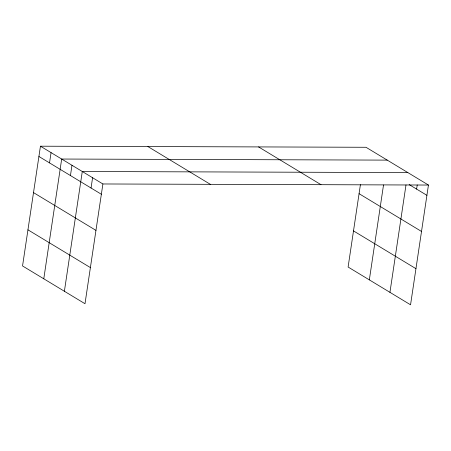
<?xml version="1.0" encoding="UTF-8"?>
<svg xmlns="http://www.w3.org/2000/svg" width="451" height="451" viewBox="0 0 451 451"><rect width="100%" height="100%" fill="white"/><g stroke="black" fill="none" stroke-linecap="round" stroke-linejoin="round"><path stroke-width="0.68" d="M40.449 146.197L22.55 265.955L84.997 303.726L102.896 183.969L40.449 146.197L366.003 147.274L428.45 185.045L410.551 304.803L348.104 267.031L360.417 184.651M49.525 162.901L51.064 152.618M43.781 278.797L61.68 159.04L387.234 160.116M70.446 175.557L71.985 165.269M64.392 291.261L82.285 171.504L407.845 172.581M91.051 188.022L92.59 177.733M369.335 279.874L383.519 184.989M389.946 292.338L405.996 184.949M416.611 189.099L417.226 184.983M102.896 183.969L428.45 185.045M409.17 184.594L426.911 195.328M359.069 193.682L421.516 231.453M258.57 146.919L321.016 184.69M353.505 230.906L415.952 268.678M147.883 146.552L210.329 184.324M38.91 156.48L101.357 194.251M33.509 192.611L95.956 230.382M27.951 229.83L90.397 267.601"/></g></svg>
